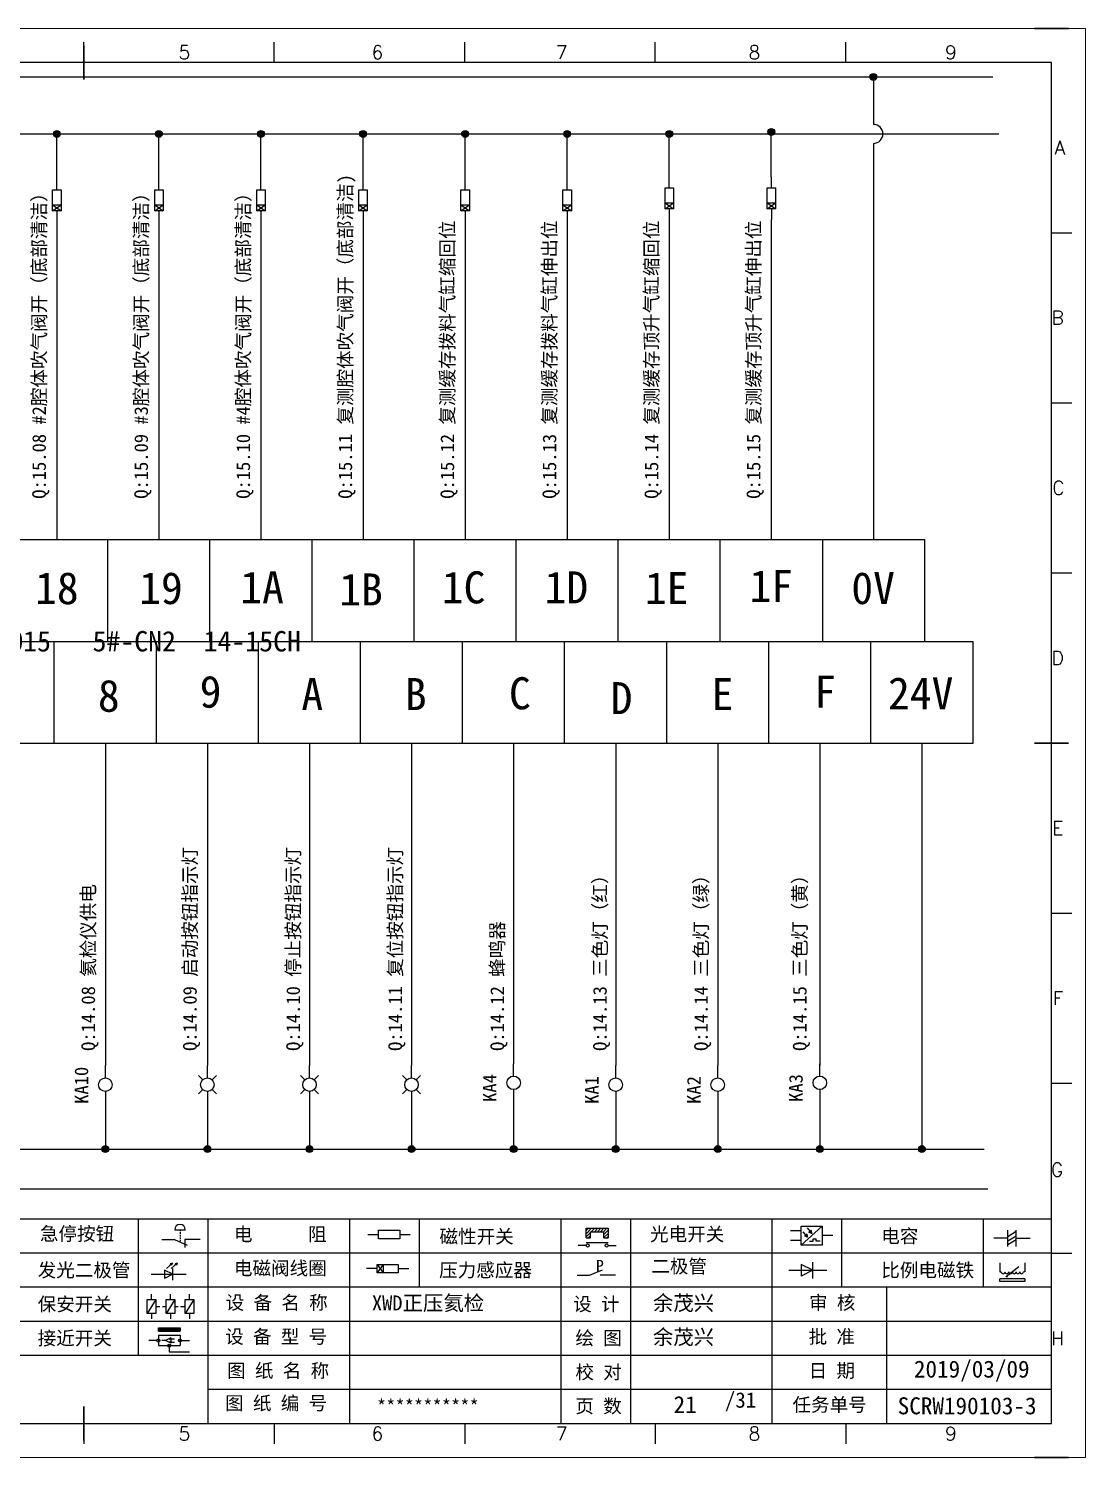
# Model space of a CAD drawing. Header units: millimetres. Extents: x -300 to 54435, y -106 to 60527.
# Drawn here: x 965.8 to 1121.2, y 980.8 to 1190.8 of the extents above; entities that cross this region are included whole.
import ezdxf
from ezdxf.enums import TextEntityAlignment as Align

# ---------------------------------------------------------------- set-up
doc = ezdxf.new("R2010")
doc.units = ezdxf.units.MM
doc.layers.add('AE_BOR', color=1, linetype='Continuous')
doc.styles.get("Standard").update_dxf_attribs({"font": ''})
doc.styles.add('WD', font='romans.shx', dxfattribs={"width": 0.8, "bigfont": 'gbcbig.shx'})
doc.styles.add('样式 0', font='')
doc.styles.add('汉字', font='')
doc.styles.get('Standard').set_extended_font_data('SimSun')
doc.styles.get('样式 0').set_extended_font_data('KaiTi_GB2312')
doc.styles.get('汉字').set_extended_font_data('新宋体')

# ---------------------------------------------------------------- blocks, each defined once
blk = doc.blocks.new('磁性开关')
at = {"linetype": 'ByBlock'}
h = blk.add_hatch(dxfattribs=at)
h.set_pattern_fill('ANSI31', color=256, scale=0.1, style=0)
h.paths.add_polyline_path([(-1910.88, -776.69), (-1910.88, -775.29), (-1907.69, -775.29), (-1907.69, -776.69), (-1908.31, -776.69), (-1908.31, -775.79), (-1910.25, -775.79), (-1910.25, -776.69)])
for p, q in [((-1910.88, -776.69), (-1910.88, -775.29)), ((-1910.88, -775.29), (-1907.69, -775.29)), ((-1910.88, -776.69), (-1910.25, -776.69)), ((-1910.25, -776.69), (-1910.25, -775.79)), ((-1910.25, -775.79), (-1908.31, -775.79)), ((-1908.31, -776.69), (-1908.31, -775.79)), ((-1908.31, -776.69), (-1907.69, -776.69)), ((-1907.69, -775.29), (-1907.69, -776.69)), ((-1910.91, -777.81), (-1912.09, -777.81)), ((-1910.88, -777.39), (-1907.69, -777.39)), ((-1907.66, -777.81), (-1906.48, -777.81))]:
    blk.add_line(p, q, dxfattribs=at)
for centre in [(-1910.68, -777.81), (-1907.88, -777.81)]:
    blk.add_circle(centre, 0.225, dxfattribs=at)
blk = doc.blocks.new('光电开关')
at = {"linetype": 'ByBlock'}
h = blk.add_hatch(dxfattribs=at)
h.set_pattern_fill('ANSI31', color=256, scale=0.01, style=0)
h.set_pattern_definition([(45, (0.172267, 0), (-0.0224506403, 0.0224506403), [])])
h.paths.add_polyline_path([(-1882.44, -776.34), (-1882.5, -775.91), (-1882.68, -776.07)])
h.paths.add_polyline_path([(-1882.86, -776.23), (-1882.44, -776.34), (-1882.68, -776.07)])
h.paths.add_polyline_path([(-1883.05, -776.88), (-1883.11, -776.45), (-1883.29, -776.61)])
h.paths.add_polyline_path([(-1883.47, -776.77), (-1883.05, -776.88), (-1883.29, -776.61)])
for p, q in [((-1884.01, -775.96), (-1885.56, -775.96)), ((-1880.91, -775.3), (-1884.01, -778.05)), ((-1883.75, -776.09), (-1883.05, -776.88)), ((-1883.11, -776.45), (-1883.47, -776.77)), ((-1883.05, -776.88), (-1883.47, -776.77)), ((-1883.14, -775.55), (-1882.44, -776.34)), ((-1883.05, -776.88), (-1883.11, -776.45)), ((-1882.5, -775.91), (-1882.86, -776.23)), ((-1882.44, -776.34), (-1882.86, -776.23)), ((-1882.44, -776.34), (-1882.5, -775.91)), ((-1879.37, -776.67), (-1880.91, -776.67)), ((-1884.01, -777.39), (-1885.56, -777.39)), ((-1882.78, -777.47), (-1882.23, -777.47)), ((-1882.23, -777.47), (-1882.23, -777.14)), ((-1882.23, -777.14), (-1881.78, -777.14)), ((-1881.78, -777.47), (-1881.78, -777.14)), ((-1881.23, -777.47), (-1881.78, -777.47))]:
    blk.add_line(p, q, dxfattribs=at)
blk.add_lwpolyline([(-1884.01, -775.3), (-1880.91, -775.3), (-1880.91, -778.05), (-1884.01, -778.05)], close=True, dxfattribs=at)
blk = doc.blocks.new('电磁阀线圈')
at = {"linetype": 'ByBlock'}
for p, q in [((-1854.61, -796.54), (-1856.17, -796.54)), ((-1854.61, -795.92), (-1853.75, -797.16)), ((-1853.75, -795.92), (-1854.61, -797.16)), ((-1853.75, -795.92), (-1853.75, -797.16)), ((-1851.53, -796.54), (-1849.97, -796.54))]:
    blk.add_line(p, q, dxfattribs=at)
blk.add_lwpolyline([(-1854.61, -795.92), (-1851.53, -795.92), (-1851.53, -797.16), (-1854.61, -797.16)], close=True, dxfattribs=at)
blk = doc.blocks.new('压力感应器')
at = {"linetype": 'ByBlock'}
for p, q in [((-1815.59, -777.73), (-1813.71, -776.93)), ((-1817.44, -777.73), (-1815.59, -777.73)), ((-1811.78, -777.73), (-1814.05, -777.73))]:
    blk.add_line(p, q, dxfattribs=at)
at = {"linetype": 'ByBlock', "insert": (-1814.65, -775.48), "char_height": 1.68, "width": 1.2242, "attachment_point": 1}
blk.add_mtext('{\\fNSimSun|b0|i0|c134|p49;P}', dxfattribs=at)
blk = doc.blocks.new('二极管')
at = {"linetype": 'ByBlock'}
for p, q in [((-1787.52, -776.77), (-1781.92, -776.77)), ((-1783.97, -776.77), (-1785.69, -775.9)), ((-1785.69, -775.9), (-1785.69, -777.65)), ((-1783.97, -776.77), (-1785.69, -777.65)), ((-1783.97, -777.99), (-1783.97, -775.56))]:
    blk.add_line(p, q, dxfattribs=at)
blk = doc.blocks.new('电容')
at = {"linetype": 'ByBlock'}
for p, q in [((-1756.08, -782.99), (-1756.08, -780.56)), ((-1754.86, -780.79), (-1756.08, -781.55)), ((-1754.86, -782.99), (-1754.86, -780.56)), ((-1756.08, -781.77), (-1758.13, -781.77)), ((-1754.86, -781.44), (-1756.08, -782.2)), ((-1754.86, -781.99), (-1756.08, -782.75)), ((-1754.86, -781.77), (-1752.81, -781.77))]:
    blk.add_line(p, q, dxfattribs=at)
blk = doc.blocks.new('发光二极管')
at = {"linetype": 'ByBlock'}
for p, q in [((-1755.78, -785.92), (-1754.89, -785.14)), ((-1754.89, -785.14), (-1755.2, -785.22)), ((-1755.2, -785.22), (-1755.01, -785.43)), ((-1755.08, -785.92), (-1754.18, -785.14)), ((-1754.89, -785.14), (-1755.01, -785.43)), ((-1754.18, -785.14), (-1754.49, -785.22)), ((-1754.49, -785.22), (-1754.31, -785.43)), ((-1754.18, -785.14), (-1754.31, -785.43)), ((-1758.01, -786.77), (-1752.89, -786.77)), ((-1754.84, -786.77), (-1756.04, -786.16)), ((-1756.04, -786.16), (-1756.04, -787.39)), ((-1754.84, -786.77), (-1756.04, -787.39)), ((-1754.84, -787.63), (-1754.84, -785.92))]:
    blk.add_line(p, q, dxfattribs=at)
blk = doc.blocks.new('比例电磁阀')
at = {"linetype": 'ByBlock'}
for p, q in [((-1757.26, -775.38), (-1757.26, -776.71)), ((-1757.26, -776.71), (-1757.05, -776.71)), ((-1754.5, -775.98), (-1756.35, -777.44)), ((-1753.58, -776.71), (-1753.8, -776.71)), ((-1753.58, -775.38), (-1753.58, -776.71)), ((-1753.6, -777.73), (-1757.25, -777.73)), ((-1757.25, -778.13), (-1757.25, -777.73)), ((-1753.6, -778.13), (-1757.25, -778.13)), ((-1756.35, -777.44), (-1756.25, -777.25)), ((-1756.35, -777.44), (-1756.15, -777.38)), ((-1756.15, -777.38), (-1756.25, -777.25)), ((-1753.6, -777.73), (-1753.6, -778.13))]:
    blk.add_line(p, q, dxfattribs=at)
for centre in [(-1756.78, -776.71), (-1756.24, -776.71), (-1755.7, -776.71), (-1755.15, -776.71), (-1754.61, -776.71), (-1754.07, -776.71)]:
    blk.add_arc(centre, 0.271, 180, 0, dxfattribs=at)
blk = doc.blocks.new('保安开关')
at = {"linetype": 'ByBlock'}
for p, q in [((-1757.33, -790.79), (-1758.6, -792.81)), ((-1757.96, -790.79), (-1757.96, -789.97)), ((-1754.54, -790.79), (-1755.81, -792.81)), ((-1755.17, -790.79), (-1755.17, -789.97)), ((-1751.75, -790.79), (-1753.02, -792.81)), ((-1752.39, -790.79), (-1752.39, -789.97)), ((-1757.96, -792.81), (-1757.96, -793.62)), ((-1757.33, -791.8), (-1756.72, -791.8)), ((-1756.35, -791.8), (-1755.89, -791.8)), ((-1755.17, -792.81), (-1755.17, -793.62)), ((-1754.52, -791.8), (-1754.06, -791.8)), ((-1753.69, -791.8), (-1753.08, -791.8)), ((-1752.39, -792.81), (-1752.39, -793.62))]:
    blk.add_line(p, q, dxfattribs=at)
for points in [[(-1758.6, -790.79), (-1757.33, -790.79), (-1757.33, -792.81), (-1758.6, -792.81)], [(-1755.81, -790.79), (-1754.54, -790.79), (-1754.54, -792.81), (-1755.81, -792.81)], [(-1753.02, -790.79), (-1751.75, -790.79), (-1751.75, -792.81), (-1753.02, -792.81)]]:
    blk.add_lwpolyline(points, close=True, dxfattribs=at)
blk = doc.blocks.new('接近开关')
at = {"linetype": 'ByBlock'}
h = blk.add_hatch(dxfattribs=at)
h.set_pattern_fill('ANSI31', color=256, scale=0.01, style=0)
h.set_pattern_definition([(45, (-89.131516, -30.795668), (-0.0224506403, 0.0224506403), [])])
h.paths.add_polyline_path([(-1516.96, -1123.35), (-1516.96, -1122.85), (-1513.76, -1122.85), (-1513.76, -1123.35)])
for p, q in [((-1516.96, -1123.35), (-1516.96, -1122.85)), ((-1516.96, -1122.85), (-1513.76, -1122.85)), ((-1516.96, -1123.35), (-1513.76, -1123.35)), ((-1513.76, -1122.85), (-1513.76, -1123.35)), ((-1517.18, -1124.71), (-1518.36, -1124.71)), ((-1516.96, -1123.95), (-1513.76, -1123.95)), ((-1516.96, -1123.95), (-1516.96, -1125.47)), ((-1516.96, -1125.47), (-1513.76, -1125.47)), ((-1515.91, -1124.71), (-1516.45, -1124.71)), ((-1515.11, -1124.31), (-1515.91, -1124.71)), ((-1515.11, -1125.11), (-1515.91, -1124.71)), ((-1515.33, -1124.53), (-1515.17, -1124.53)), ((-1515.33, -1124.88), (-1515.17, -1124.88)), ((-1515.25, -1124.45), (-1515.25, -1124.61)), ((-1515.11, -1124.31), (-1515.11, -1125.11)), ((-1515.11, -1124.48), (-1514.58, -1124.48)), ((-1515.11, -1124.94), (-1514.58, -1124.94)), ((-1513.76, -1123.95), (-1513.76, -1125.47)), ((-1513.54, -1124.71), (-1512.36, -1124.71)), ((-1515.36, -1125.69), (-1515.36, -1126.36)), ((-1515.36, -1126.36), (-1512.36, -1126.36))]:
    blk.add_line(p, q, dxfattribs=at)
for centre in [(-1516.96, -1124.71), (-1515.36, -1125.47), (-1513.76, -1124.71)]:
    blk.add_circle(centre, 0.225, dxfattribs=at)
blk = doc.blocks.new('电阻')
at = {"linetype": 'ByBlock'}
for p, q in [((-3.09, 0), (-1.57, 0)), ((1.57, 0), (3.09, 0))]:
    blk.add_line(p, q, dxfattribs=at)
blk.add_lwpolyline([(-1.57, 0.63), (1.57, 0.63), (1.57, -0.63), (-1.57, -0.63)], close=True, dxfattribs=at)
blk = doc.blocks.new('急停按钮')
at = {"linetype": 'ByBlock'}
for p, q in [((-1.86, 0), (0, 0)), ((0, 0), (1.88, -0.81)), ((0.06, 1.45), (1.61, 1.45)), ((0.83, 1.45), (0.83, 1.24)), ((0.83, 1.07), (0.83, 0.85)), ((0.83, 0.68), (0.83, 0.47)), ((0.83, 0.29), (0.83, 0.08)), ((3.81, 0), (1.54, 0)), ((1.54, 0), (1.54, -1.15)), ((0.83, -0.09), (0.83, -0.24))]:
    blk.add_line(p, q, dxfattribs=at)
blk.add_arc((0.83, 1.45), 0.774, 0, 180)
blk = doc.blocks.new('中间继电器')
at = {"linetype": 'ByBlock'}
for p, q in [((-1880.72, -791.92), (-1882.54, -791.92)), ((-1878.74, -791.92), (-1876.92, -791.92))]:
    blk.add_line(p, q, dxfattribs=at)
blk.add_circle((-1879.73, -791.92), 0.992, dxfattribs=at)
blk = doc.blocks.new('指示灯')
at = {"linetype": 'ByBlock'}
for p, q in [((-1854.25, -776.92), (-1856.06, -776.92)), ((-1854.62, -775.59), (-1853.97, -776.23)), ((-1851.9, -775.59), (-1852.54, -776.23)), ((-1852.26, -776.92), (-1850.45, -776.92)), ((-1854.62, -778.25), (-1853.97, -777.61)), ((-1851.9, -778.25), (-1852.54, -777.61))]:
    blk.add_line(p, q, dxfattribs=at)
blk.add_circle((-1853.26, -776.92), 0.992, dxfattribs=at)

msp = doc.modelspace()

# ---------------------------------------------------------------- hatches: boundary and pattern name
at = {"lineweight": -2}
h = msp.add_hatch(color=0, dxfattribs=at)
edge = h.paths.add_edge_path()
edge.add_arc((1089.997, 1183.684), 0.5, 0, 360)
h = msp.add_hatch(color=0, dxfattribs=at)
edge = h.paths.add_edge_path()
edge.add_arc((1074.997, 1175.603), 0.5, 0, 360)
h = msp.add_hatch(color=0, dxfattribs=at)
edge = h.paths.add_edge_path()
edge.add_arc((969.997, 1175.32), 0.5, 0, 360)
h = msp.add_hatch(color=0, dxfattribs=at)
edge = h.paths.add_edge_path()
edge.add_arc((984.997, 1175.32), 0.5, 0, 360)
h = msp.add_hatch(color=0, dxfattribs=at)
edge = h.paths.add_edge_path()
edge.add_arc((999.997, 1175.32), 0.5, 0, 360)
h = msp.add_hatch(color=0, dxfattribs=at)
edge = h.paths.add_edge_path()
edge.add_arc((1014.997, 1175.32), 0.5, 0, 360)
h = msp.add_hatch(color=0, dxfattribs=at)
edge = h.paths.add_edge_path()
edge.add_arc((1029.997, 1175.32), 0.5, 0, 360)
h = msp.add_hatch(color=0, dxfattribs=at)
edge = h.paths.add_edge_path()
edge.add_arc((1044.997, 1175.32), 0.5, 0, 360)
h = msp.add_hatch(color=0, dxfattribs=at)
edge = h.paths.add_edge_path()
edge.add_arc((1059.997, 1175.32), 0.5, 0, 360)
h = msp.add_hatch(color=0, dxfattribs=at)
edge = h.paths.add_edge_path()
edge.add_arc((977.122, 1026.109), 0.5, 0, 360)
h = msp.add_hatch(color=0, dxfattribs=at)
edge = h.paths.add_edge_path()
edge.add_arc((992.122, 1026.109), 0.5, 0, 360)
h = msp.add_hatch(color=0, dxfattribs=at)
edge = h.paths.add_edge_path()
edge.add_arc((1007.122, 1026.109), 0.5, 0, 360)
h = msp.add_hatch(color=0, dxfattribs=at)
edge = h.paths.add_edge_path()
edge.add_arc((1022.122, 1026.109), 0.5, 0, 360)
h = msp.add_hatch(color=0, dxfattribs=at)
edge = h.paths.add_edge_path()
edge.add_arc((1037.122, 1026.109), 0.5, 0, 360)
h = msp.add_hatch(color=0, dxfattribs=at)
edge = h.paths.add_edge_path()
edge.add_arc((1052.122, 1026.109), 0.5, 0, 360)
h = msp.add_hatch(color=0, dxfattribs=at)
edge = h.paths.add_edge_path()
edge.add_arc((1067.122, 1026.109), 0.5, 0, 360)
h = msp.add_hatch(color=0, dxfattribs=at)
edge = h.paths.add_edge_path()
edge.add_arc((1082.122, 1026.109), 0.5, 0, 360)
h = msp.add_hatch(color=0, dxfattribs=at)
edge = h.paths.add_edge_path()
edge.add_arc((1097.122, 1026.109), 0.5, 0, 360)

# ---------------------------------------------------------------- linework, layer by layer
at = {"color": 7}
for p, q in [((1116.159, 1185.798), (829.159, 1185.798)), ((1116.159, 985.798), (1116.159, 1185.798)), ((834.189, 985.798), (1113.689, 985.798)), ((954.956, 985.798), (1014.906, 985.798)), ((1014.906, 985.798), (1083.691, 985.798))]:
    msp.add_line(p, q, dxfattribs=at)
at = {"color": 0, "lineweight": -2}
for p, q in [((840.784, 1183.684), (1107.537, 1183.684)), ((1089.997, 1183.684), (1089.997, 1176.714)), ((841.668, 1175.32), (1108.421, 1175.32)), ((1089.997, 1173.926), (1089.997, 1115.714)), ((969.997, 1162.465), (969.997, 1115.714)), ((984.997, 1162.465), (984.997, 1115.714)), ((999.997, 1162.465), (999.997, 1115.714)), ((1014.997, 1162.465), (1014.997, 1115.714)), ((1029.997, 1162.465), (1029.997, 1115.714)), ((1044.997, 1162.465), (1044.997, 1115.714)), ((1059.997, 1162.748), (1059.997, 1115.714)), ((1074.997, 1162.748), (1074.997, 1115.714)), ((1082.497, 1115.714), (1082.497, 1100.714)), ((842.497, 1100.714), (1104.622, 1100.714)), ((969.622, 1085.714), (969.622, 1100.714)), ((984.622, 1085.714), (984.622, 1100.714)), ((999.622, 1085.714), (999.622, 1100.714)), ((1014.622, 1085.714), (1014.622, 1100.714)), ((1029.622, 1085.714), (1029.622, 1100.714)), ((1044.622, 1085.714), (1044.622, 1100.714)), ((1059.622, 1085.714), (1059.622, 1100.714)), ((1074.622, 1085.714), (1074.622, 1100.714)), ((1089.622, 1100.714), (1089.622, 1100.714)), ((1089.622, 1085.714), (1089.622, 1100.714)), ((977.122, 1085.714), (977.122, 1038.381)), ((992.122, 1085.714), (992.122, 1038.381)), ((1007.122, 1085.714), (1007.122, 1038.381)), ((1022.122, 1085.714), (1022.122, 1038.381)), ((1037.122, 1085.714), (1037.122, 1038.664)), ((1052.122, 1085.714), (1052.122, 1038.381)), ((1067.122, 1085.714), (1067.122, 1038.381)), ((1082.122, 1085.714), (1082.122, 1038.381)), ((1097.122, 1085.714), (1097.122, 1026.109)), ((977.122, 1032.768), (977.122, 1026.109)), ((992.122, 1032.768), (992.122, 1026.109)), ((1007.122, 1032.768), (1007.122, 1026.109)), ((1022.122, 1032.768), (1022.122, 1026.109)), ((1037.122, 1033.051), (1037.122, 1026.109)), ((1052.122, 1032.768), (1052.122, 1026.109)), ((1067.122, 1032.768), (1067.122, 1026.109)), ((1082.122, 1033.051), (1082.122, 1026.109)), ((840.3, 1026.109), (1106.29, 1026.109)), ((840.063, 1020.291), (1106.816, 1020.291))]:
    msp.add_line(p, q, dxfattribs=at)
for p, q in [((969.997, 1168.661), (969.997, 1175.32)), ((984.997, 1168.661), (984.997, 1175.32)), ((999.997, 1168.661), (999.997, 1175.32)), ((1014.997, 1168.661), (1014.997, 1175.32)), ((1029.997, 1168.661), (1029.997, 1175.32)), ((1044.997, 1168.661), (1044.997, 1175.32)), ((1059.997, 1168.661), (1059.997, 1175.32)), ((1074.997, 1168.944), (1074.997, 1175.603))]:
    msp.add_line(p, q)
at = {"color": 7, "linetype": 'ByBlock'}
for p, q in [((1116.159, 1015.798), (829.159, 1015.798)), ((1116.159, 1010.798), (829.159, 1010.798)), ((1116.159, 1005.798), (829.159, 1005.798)), ((1116.159, 1000.798), (829.159, 1000.798)), ((1116.159, 995.798), (829.159, 995.798)), ((1116.159, 990.798), (992.183, 990.798))]:
    msp.add_line(p, q, dxfattribs=at)
at = {"color": 7, "lineweight": -2}
for p, q in [((981.945, 1015.798), (981.945, 995.798)), ((992.183, 1015.798), (992.183, 985.883)), ((1012.993, 1015.798), (1012.993, 1005.798)), ((1023.231, 1015.798), (1023.231, 1005.798)), ((1044.041, 1015.798), (1044.041, 1005.798)), ((1054.279, 1015.798), (1054.279, 1005.798)), ((1075.089, 1015.798), (1075.089, 1005.798)), ((1085.327, 1015.798), (1085.327, 1005.798)), ((1106.137, 1015.798), (1106.137, 1005.798)), ((1012.993, 1005.798), (1012.993, 985.883)), ((1044.041, 1005.798), (1044.041, 985.798)), ((1054.279, 1005.798), (1054.279, 985.798)), ((1075.089, 1005.798), (1075.089, 985.798)), ((1091.942, 1005.798), (1091.942, 985.798))]:
    msp.add_line(p, q, dxfattribs=at)
at = {"color": 7, "ltscale": 2}
for p, q in [((1116.159, 985.798), (1116.159, 1007.244)), ((1083.691, 985.798), (1113.689, 985.798)), ((1083.691, 985.798), (1116.159, 985.798))]:
    msp.add_line(p, q, dxfattribs=at)
at = {"color": 0, "lineweight": -2}
for points in [[(962.497, 1115.714), (977.497, 1115.714)], [(977.497, 1115.714), (992.497, 1115.714)], [(977.497, 1100.714), (977.497, 1115.714)], [(992.497, 1115.714), (1007.497, 1115.714)], [(992.497, 1100.714), (992.497, 1115.714)], [(1007.497, 1115.714), (1022.497, 1115.714)], [(1007.497, 1100.714), (1007.497, 1115.714)], [(1022.497, 1115.714), (1037.497, 1115.714)], [(1022.497, 1100.714), (1022.497, 1115.714)], [(1037.497, 1115.714), (1052.497, 1115.714)], [(1037.497, 1100.714), (1037.497, 1115.714)], [(1052.497, 1115.714), (1067.497, 1115.714)], [(1052.497, 1100.714), (1052.497, 1115.714)], [(1067.497, 1115.714), (1082.497, 1115.714)], [(1067.497, 1100.714), (1067.497, 1115.714)], [(1082.497, 1115.714), (1097.497, 1115.714), (1097.497, 1100.714)], [(1104.622, 1100.714), (1104.622, 1085.714), (1089.622, 1085.714)], [(969.622, 1085.714), (954.622, 1085.714)], [(984.622, 1085.714), (969.622, 1085.714)], [(999.622, 1085.714), (984.622, 1085.714)], [(1014.622, 1085.714), (999.622, 1085.714)], [(1029.622, 1085.714), (1014.622, 1085.714)], [(1044.622, 1085.714), (1029.622, 1085.714)], [(1059.622, 1085.714), (1044.622, 1085.714)], [(1074.622, 1085.714), (1059.622, 1085.714)], [(1089.622, 1085.714), (1074.622, 1085.714)]]:
    msp.add_lwpolyline(points, dxfattribs=at)
for centre in [(1089.997, 1183.684), (1074.997, 1175.603), (969.997, 1175.32), (984.997, 1175.32), (999.997, 1175.32), (1014.997, 1175.32), (1029.997, 1175.32), (1044.997, 1175.32), (1059.997, 1175.32), (977.122, 1026.109), (992.122, 1026.109), (1007.122, 1026.109), (1022.122, 1026.109), (1037.122, 1026.109), (1052.122, 1026.109), (1067.122, 1026.109), (1082.122, 1026.109), (1097.122, 1026.109)]:
    msp.add_circle(centre, 0.5, dxfattribs=at)
at = {"color": 0, "ltscale": 2}
msp.add_arc((1089.997, 1175.32), 1.394, 270, 90, dxfattribs=at)
at = {"layer": 'AE_BOR', "color": 7, "lineweight": 15}
for p, q in [((824.156, 1190.798), (1121.156, 1190.798)), ((1121.156, 1190.798), (1121.156, 980.798)), ((1121.156, 980.798), (824.156, 980.798))]:
    msp.add_line(p, q, dxfattribs=at)
at = {"layer": 'AE_BOR', "color": 7, "lineweight": 30}
for p, q in [((1118.689, 1190.798), (1113.689, 1190.798)), ((973.939, 1183.298), (973.939, 1188.298)), ((1113.659, 1085.798), (1118.659, 1085.798)), ((973.939, 988.298), (973.939, 983.298)), ((973.939, 985.798), (973.939, 983.298)), ((1118.689, 980.798), (1113.689, 980.798))]:
    msp.add_line(p, q, dxfattribs=at)
at = {"layer": 'AE_BOR', "color": 7}
for p, q in [((973.939, 1185.798), (973.939, 1188.798)), ((1001.939, 1185.798), (1001.939, 1188.798)), ((1029.939, 1185.798), (1029.939, 1188.798)), ((1057.939, 1185.798), (1057.939, 1188.798)), ((1085.939, 1185.798), (1085.939, 1188.798)), ((1116.159, 1160.798), (1119.159, 1160.798)), ((1116.159, 1135.798), (1119.159, 1135.798)), ((1116.159, 1110.798), (1119.159, 1110.798)), ((1116.159, 1060.798), (1119.159, 1060.798)), ((1116.159, 1035.798), (1119.159, 1035.798)), ((1116.159, 1010.798), (1119.159, 1010.798)), ((973.939, 985.798), (973.939, 982.798)), ((1001.939, 985.798), (1001.939, 982.798)), ((1029.939, 985.798), (1029.939, 982.798)), ((1057.939, 985.798), (1057.939, 982.798)), ((1085.939, 985.798), (1085.939, 982.798))]:
    msp.add_line(p, q, dxfattribs=at)

# ---------------------------------------------------------------- block references
at = {"linetype": 'ByBlock'}
for name, p, rotation in [('电磁阀线圈', (173.458, 3018.635), 90), ('电磁阀线圈', (188.458, 3018.635), 90), ('电磁阀线圈', (203.458, 3018.635), 90), ('电磁阀线圈', (218.458, 3018.635), 90), ('电磁阀线圈', (233.458, 3018.635), 90), ('电磁阀线圈', (248.458, 3018.635), 90), ('电磁阀线圈', (263.458, 3018.918), 90), ('电磁阀线圈', (278.458, 3018.918), 90), ('中间继电器', (1769.042, -844.156), 270), ('指示灯', (1769.042, -817.683), 270), ('指示灯', (1784.042, -817.683), 270), ('指示灯', (1799.042, -817.683), 270), ('中间继电器', (1829.042, -843.873), 270), ('中间继电器', (1844.042, -844.156), 270), ('中间继电器', (1859.042, -844.156), 270), ('中间继电器', (1874.042, -843.873), 270)]:
    msp.add_blockref(name, p, dxfattribs=dict(at, rotation=rotation))
at = {"color": 7}
for name, p in [('急停按钮', (987.271, 1012.814)), ('电阻', (1018.812, 1013.574))]:
    msp.add_blockref(name, p, dxfattribs=at)
at = {"color": 7, "linetype": 'ByBlock'}
for name, p in [('磁性开关', (2958.685, 1789.758)), ('光电开关', (2963.381, 1790.067)), ('电容', (2865.848, 1794.779)), ('发光二极管', (2741.871, 1794.49)), ('电磁阀线圈', (2871.681, 1805.095)), ('压力感应器', (2863.88, 1785.314)), ('二极管', (2865.068, 1785.072)), ('比例电磁阀', (2865.848, 1784.779)), ('保安开关', (2741.871, 1794.779)), ('接近开关', (2501.872, 2122.696))]:
    msp.add_blockref(name, p, dxfattribs=at)

# ---------------------------------------------------------------- texts
msp.add_text('21', height=2.5).set_placement((1060.623, 987.31))
at = {"color": 0, "lineweight": -2, "char_height": 2, "width": 71.79445, "attachment_point": 1, "rotation": 90}
for s, insert in [('{\\C256;Q:15.11 复测腔体吹气阀开（底部清洁)}', (1011.384, 1121.7)), ('{\\C256;Q:15.08 #2腔体吹气阀开（底部清洁）}', (966.384, 1121.7)), ('{\\C256;Q:15.09 #3腔体吹气阀开（底部清洁）}', (981.384, 1121.7)), ('{\\C256;Q:15.10 #4腔体吹气阀开（底部清洁）}', (996.384, 1121.7)), ('{\\C256;Q:15.12 复测缓存拨料气缸缩回位}', (1026.384, 1121.7)), ('{\\C256;Q:15.13 复测缓存拨料气缸伸出位}', (1041.384, 1121.7)), ('{\\C256;Q:15.14 复测缓存顶升气缸缩回位}', (1056.384, 1121.7)), ('{\\C256;Q:15.15 复测缓存顶升气缸伸出位}', (1071.384, 1121.7)), ('{\\C256;Q:14.09 启动按钮指示灯}', (988.548, 1040.541)), ('{\\C256;Q:14.10 停止按钮指示灯}', (1003.72, 1040.541)), ('{\\C256;Q:14.11 复位按钮指示灯}', (1018.716, 1040.541)), ('{\\C256;Q:14.08 氦检仪供电}', (973.606, 1040.541)), ('{\\C256;Q:14.13 三色灯（红）}', (1048.803, 1040.541)), ('{\\C256;Q:14.14 三色灯（绿）}', (1063.66, 1040.541)), ('{\\C256;Q:14.15 三色灯（黄）}', (1078.171, 1040.541)), ('{\\C256;Q:14.12 蜂鸣器}', (1033.712, 1040.541))]:
    msp.add_mtext(s, dxfattribs=dict(at, insert=insert))
at = {"color": 0, "lineweight": -2, "attachment_point": 1}
for s, insert, char_height, width in [('1A', (996.957, 1111.024), 4.7064, 7.20347), ('1C', (1026.569, 1111.024), 4.7064, 7.20347), ('1D', (1041.668, 1111.026), 4.7064, 7.20347), ('1E', (1056.423, 1110.923), 4.7064, 7.20347), ('1F', (1071.796, 1111.232), 4.7064, 7.20347), ('0V', (1086.757, 1110.923), 4.7064, 7.20347), ('18', (966.797, 1110.915), 4.7064, 7.20347), ('19', (982.1, 1110.921), 4.7064, 7.20347), ('1B', (1011.506, 1110.715), 4.7064, 7.20347), ('OD261-DO15   5#-CN2  14-15CH               ', (948.717, 1102.251), 3, 61.03402), ('8', (976.029, 1095.097), 4.706, 7.20347), ('9', (990.989, 1095.694), 4.706, 7.20347), ('A', (1005.931, 1095.336), 4.706, 7.20347), ('B', (1021.137, 1095.34), 4.706, 7.20347), ('C', (1036.437, 1095.46), 4.706, 7.20347), ('D', (1051.38, 1094.743), 4.706, 7.20347), ('E', (1066.23, 1095.343), 4.706, 7.20347), ('F', (1081.292, 1095.701), 4.706, 7.20347), ('24V', (1092.148, 1095.462), 4.7064, 7.20347)]:
    msp.add_mtext(s, dxfattribs=dict(at, insert=insert, char_height=char_height, width=width))
at = {"char_height": 2, "width": 7.10735, "attachment_point": 1, "rotation": 90, "style": '样式 0'}
for s, insert in [('KA10', (972.604, 1032.768)), ('KA4', (1032.604, 1033.051)), ('KA1', (1047.604, 1032.768)), ('KA2', (1062.604, 1032.768)), ('KA3', (1077.604, 1033.051))]:
    msp.add_mtext(s, dxfattribs=dict(at, insert=insert))
at = {"color": 7, "char_height": 2, "attachment_point": 1, "style": '汉字'}
for s, insert in [('{\\fKaiTi_GB2312|b0|i0|c134|p49;急停按钮}', (967.511, 1014.677)), ('{\\fKaiTi_GB2312|b0|i0|c134|p49;电      阻}', (996.017, 1014.605)), ('{\\fKaiTi_GB2312|b0|i0|c134|p49;磁性开关}', (1026.228, 1014.269)), ('{\\fKaiTi_GB2312|b0|i0|c134|p49;光电开关}', (1057.179, 1014.607)), ('{\\fKaiTi_GB2312|b0|i0|c134|p49;电容}', (1091.154, 1014.319)), ('{\\fKaiTi_GB2312|b0|i0|c134|p49;二极管}', (1057.36, 1009.89)), ('{\\fKaiTi_GB2312|b0|i0|c134|p49;发光二极管}', (967.178, 1009.319)), ('{\\fKaiTi_GB2312|b0|i0|c134|p49;电磁阀线圈}', (996.017, 1009.605)), ('{\\fKaiTi_GB2312|b0|i0|c134|p49;压力感应器}', (1026.175, 1009.329)), ('{\\fKaiTi_GB2312|b0|i0|c134|p49;比例电磁铁}', (1091.154, 1009.319)), ('{\\fKaiTi_GB2312|b0|i0|c134|p49;保安开关}', (967.178, 1004.319)), ('{\\fKaiTi_GB2312|b0|i0|c134|p0;设 备 名 称}', (994.81, 1004.554)), ('{\\fKaiTi_GB2312|b0|i0|c134|p0;设 计}', (1045.877, 1004.338)), ('{\\fKaiTi_GB2312|b0|i0|c134|p0;审 核}', (1080.545, 1004.547)), ('{\\fKaiTi_GB2312|b0|i0|c134|p49;接近开关}', (967.178, 999.319)), ('{\\fKaiTi_GB2312|b0|i0|c134|p0;设 备 型 号}', (994.735, 999.554)), ('{\\fKaiTi_GB2312|b0|i0|c134|p0;绘 图}', (1046.205, 999.338)), ('{\\fKaiTi_GB2312|b0|i0|c134|p0;批 准}', (1080.475, 999.547)), ('{\\fKaiTi_GB2312|b0|i0|c134|p0;图 纸 名 称}', (995.019, 994.554)), ('{\\fKaiTi_GB2312|b0|i0|c134|p0;校 对}', (1046.205, 994.338)), ('{\\fKaiTi_GB2312|b0|i0|c134|p0;日 期}', (1080.475, 994.547)), ('{\\fKaiTi_GB2312|b0|i0|c134|p0;图 纸 编 号}', (994.721, 989.77)), ('{\\fKaiTi_GB2312|b0|i0|c134|p0;页 数}', (1046.205, 989.338)), ('{\\fKaiTi_GB2312|b0|i0|c134|p0;任务单号}', (1078.099, 989.547))]:
    msp.add_mtext(s, dxfattribs=dict(at, insert=insert))
at = {"color": 7, "char_height": 2.2, "attachment_point": 1}
for s, insert, width in [('{\\fKaiTi_GB2312|b0|i0|c134|p49;XWD\\fNSimSun|b0|i0|c134|p49;正}压氦检', (1016.303, 1004.597), 26.57668), ('余茂兴', (1057.589, 1004.597), 15.31746), ('余茂兴', (1057.589, 999.597), 15.31746)]:
    msp.add_mtext(s, dxfattribs=dict(at, insert=insert, width=width))
at = {"char_height": 2.5, "attachment_point": 1}
for s, width, insert in [('2019/03/09', 15.27785, (1095.948, 995.028)), ('SCRW190103-3', 16.39674, (1093.563, 989.632))]:
    msp.add_mtext_dynamic_manual_height_columns(s, width=width, gutter_width=12.5, heights=[0], dxfattribs=dict(at, insert=insert))
at = {"color": 7, "lineweight": -2, "insert": (1024.517, 988.298), "char_height": 2, "width": 31.04816, "attachment_point": 5}
msp.add_mtext('{\\C256;***********}', dxfattribs=at)
at = {"color": 7, "linetype": 'ByBlock', "lineweight": -2, "insert": (1066.792, 988.959), "char_height": 4.26888, "width": 20.81025, "attachment_point": 5}
msp.add_mtext('  {\\H0.53119x; /31}', dxfattribs=at)
at = {"layer": 'AE_BOR', "color": 7, "style": 'WD'}
for s, p in [('5', (988.751, 1186.298)), ('6', (1017.096, 1186.298)), ('7', (1044.194, 1186.298)), ('8', (1072.523, 1186.298)), ('9', (1101.388, 1186.298)), ('5', (988.751, 983.298)), ('6', (1017.096, 983.298)), ('7', (1044.194, 983.298)), ('8', (1072.523, 983.298)), ('9', (1101.388, 983.298))]:
    msp.add_text(s, height=2, dxfattribs=at).set_placement(p, align=Align.CENTER)
for s, p in [('A', (1118.183, 1173.298)), ('B', (1117.993, 1148.298)), ('C', (1118.088, 1123.298)), ('D', (1117.993, 1098.298)), ('E', (1117.897, 1073.298)), ('F', (1117.897, 1048.298)), ('F', (1117.897, 1048.298)), ('G', (1117.897, 1023.079)), ('H', (1117.993, 998.298))]:
    msp.add_text(s, height=2, dxfattribs=at).set_placement(p, align=Align.MIDDLE_RIGHT)

doc.saveas('drawing.dxf')
